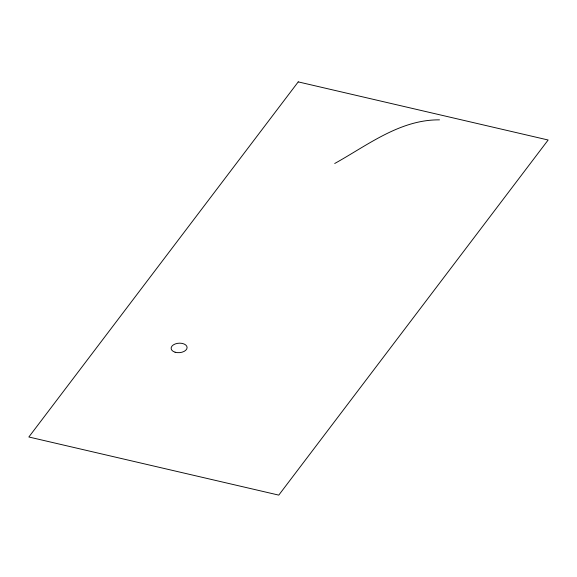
<?xml version="1.0" encoding="UTF-8"?>
<svg xmlns="http://www.w3.org/2000/svg" width="577" height="577" viewBox="0 0 577 577"><rect width="100%" height="100%" fill="white"/><g stroke="black" fill="none" stroke-linecap="round" stroke-linejoin="round"><path stroke-width="0.87" d="M334.71 163.493C367.628 145.238 400.034 119.497 439.508 119.857M298.23 81.884L28.85 436.998L278.77 495.116L548.15 140.002L298.23 81.884M175.062 352.194A7.999 4.739 -3.9 0 0 187.099 347.606A7.999 4.739 -3.9 0 0 175.17 343.971A7.999 4.739 -3.9 0 0 175.062 352.194"/></g></svg>
